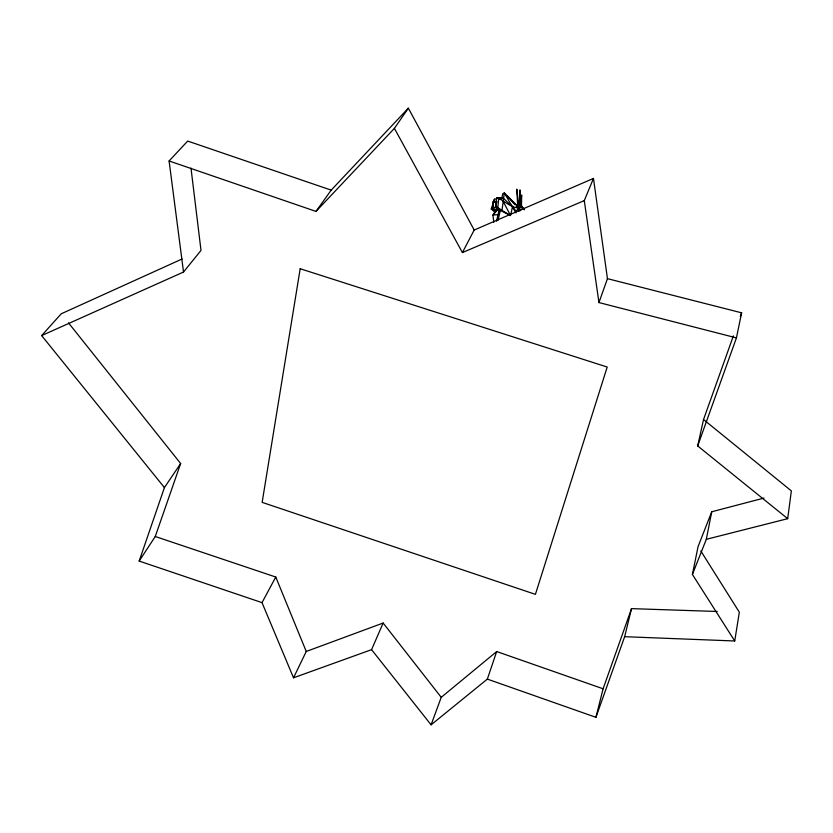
<?xml version="1.0" encoding="UTF-8"?>
<svg xmlns="http://www.w3.org/2000/svg" width="833" height="833" viewBox="0 0 833 833"><rect width="100%" height="100%" fill="white"/><g stroke="black" fill="none" stroke-linecap="round" stroke-linejoin="round"><path stroke-width="1.25" d="M522.978 209.208L521.51 207.198L521.645 195.016L520.854 204.72M519.334 203.044L520 189.882L520.104 203.71M500.404 198.556L496.707 197.64C504.548 200.451 510.535 208.052 519.49 208.011L515.908 210.999L512.493 206.699L503.132 198.056L496.707 197.64L495.739 206.969L497.811 207.542L500.31 210.416L510.598 215.601L502.007 210.374L504.298 192.912L519.49 208.011L518.709 211.52M496.53 221.214L498.998 210.416L497.811 207.542L498.769 198.202L503.132 198.056L501.633 198.858L502.799 193.714L504.298 192.912L515.981 212.915M498.821 212.353L499.196 209.01M518.313 207.001L518.855 202.617L524.259 209.645L521.51 207.198L517.001 206.688M431.088 724.835L441.23 697.325L383.138 623.032L371.57 649.657L431.088 724.835L487.347 679.103L595.928 717.317L624.646 636.693L734.727 640.983L692.41 574.458L706.311 539.326L787.685 518.678L791.35 490.897L703.531 419.53L733.394 335.855M734.727 640.983L739.34 612.213L700.813 550.967M706.311 539.326L711.746 511.764L763.986 498.072M496.853 201.451L495.739 206.969L498.998 210.416L502.007 210.374L497.811 207.542M692.41 574.458L698.064 546.583L711.746 511.764M787.685 518.678L697.679 445.926L736.434 337.886L741.62 312.823L607.455 278.659L593.471 178.418L474.196 230.033L462.409 252.576L394.405 128.365L408.347 108.165L474.196 230.033M510.868 214.331L512.493 206.699M498.998 210.416L499.248 209.229M697.679 445.926L703.531 419.53M498.061 220.287L500.31 210.416M495.021 212.103L491.324 209L494.417 199.16L496.718 198.9M493.24 204.012L494.417 199.16M624.646 636.693L631.518 608.631L717.255 611.484M595.928 717.317L603.102 688.787L631.518 608.631M487.347 679.103L496.687 651.541L603.102 688.787M371.57 649.657L293.518 677.802L262.02 602.634L139.173 561.067L164.424 487.586L180.646 463.523L68.504 322.881M139.173 561.067L155.261 536.504L180.646 463.523M736.434 337.886L598.958 302.566L607.455 278.659M740.318 316.457L741.62 312.823M598.958 302.566L584.287 200.607L593.471 178.418M293.518 677.802L306.252 651.468L383.138 623.032M495.26 212.353L493.417 208.083L493.094 201.711L496.551 201.315M495.645 211.697L491.324 209L492.647 206.438M262.02 602.634L275.765 577.03L155.261 536.504M517.564 207.146L519.49 206.553L520.74 204.272L521.51 207.198L518.334 208.26M498.415 208.708L494.802 211.967L492.949 215.081L493.792 222.338M516.345 206.417L518.855 202.617L524.259 209.645M331.19 190.132L187.696 141.069L169.099 160.967L315.999 211.415L331.19 190.132L408.347 108.165M164.424 487.586L41.65 335.584L183.52 272.027L201.003 250.41L190.986 168.079M498.519 208.791L492.949 215.081L498.571 214.581M41.65 335.584L61.246 313.781L182.052 259.001M315.999 211.415L394.405 128.365M441.23 697.325L496.687 651.541M497.738 207.844L494.75 210.103L494.802 211.967M491.324 209L496.197 206.574M498.176 208.448L494.75 210.103L497.853 208.625M462.409 252.576L584.287 200.607M493.417 208.083L497.062 206.834M499.019 198.629L501.31 198.369M516.908 206.855L521.51 207.198M518.355 208.885L521.573 209.677M493.094 201.711L496.52 203.054M518.209 209.364L520.073 210.864M509.015 198.525L507.714 196.359L516.793 205.751M507.714 196.359L514.784 204.585M502.965 201.024L510.015 214.477M275.765 577.03L306.252 651.468M518.855 202.617L519.49 206.553M169.099 160.967L183.52 272.027M518.449 203.221L516.772 189.133L517.616 204.491M300.192 268.736L262.145 502.361L535.421 594.356L607.205 367.041L300.192 268.736"/></g></svg>
